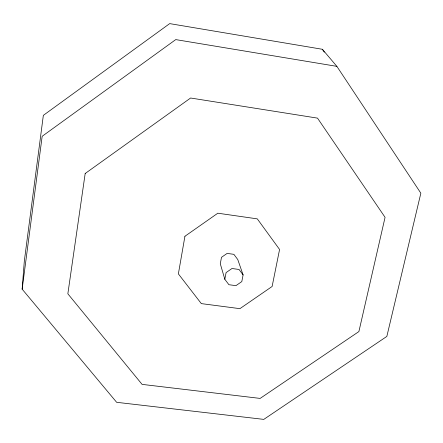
<?xml version="1.0" encoding="UTF-8"?>
<svg xmlns="http://www.w3.org/2000/svg" width="443" height="443" viewBox="0 0 443 443"><rect width="100%" height="100%" fill="white"/><g stroke="black" fill="none" stroke-linecap="round" stroke-linejoin="round"><path stroke-width="0.66" d="M22.15 289.157L24.31 261.198L43.342 115.357L169.691 23.617L322.382 49.284L336.874 66.361L420.85 193.187L386.844 336.42L263.795 419.383L116.647 402.31L22.15 289.157L42.168 136.289L175.744 39.604L336.874 66.361M224.828 279.311L226.091 272.595L231.977 268.508L239.032 269.466L243.096 274.898L241.806 281.593L235.936 285.652L228.915 284.711L224.828 279.311L220.293 263.773L221.494 257.317L227.126 253.402L233.876 254.332L237.775 259.559L243.096 274.898M322.382 49.284L324.293 52.169M85.183 173.506L67.851 293.803L142.081 384.38L260.135 398.412L358.896 331.569L385.067 217.33L317.509 118.126L190.612 98.014L85.183 173.506M184.936 236.257L178.374 273.885L201.332 303.616L239.907 308.66L272.118 286.483L279.577 249.47L257.3 218.864L217.829 213.205L184.936 236.257"/></g></svg>
